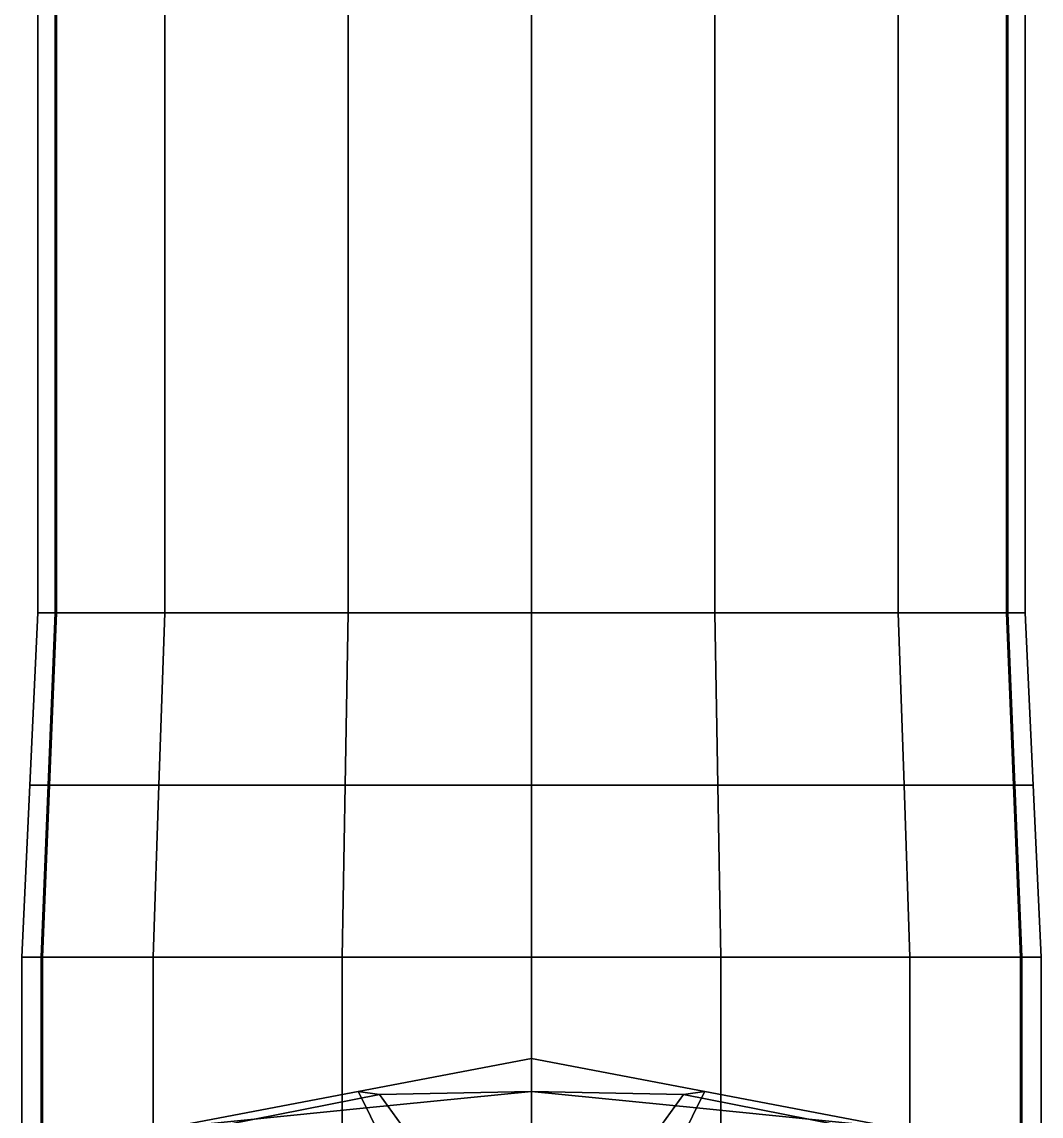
# Model space of a CAD drawing. Header units: metres. Extents: x -1.6 to 1.6, y -18.1 to 25.5.
# Drawn here: x -0.863 to 0.863, y -14.395 to -12.542 of the extents above; entities that cross this region are included whole.
import ezdxf

# ---------------------------------------------------------------- set-up
doc = ezdxf.new("R2010")
doc.units = ezdxf.units.M

msp = doc.modelspace()

# ---------------------------------------------------------------- linework, layer by layer
at = {"color": 0}
for points in [[(-0.279751, -14.381267, -0.019763), (0, -14.353329, -0.024441), (0, -14.297444, 0.13824), (-0.293755, -14.353329, 0.13824)], [(-0.257434, -14.358458, 0.26936), (-0.293755, -14.353329, 0.13824), (0, -14.297444, 0.13824), (0, -14.353329, 0.265077)], [(0, -14.353329, -0.024441), (0.279751, -14.381267, -0.019763), (0.293755, -14.353329, 0.13824), (0, -14.297444, 0.13824)], [(0.293755, -14.353329, 0.13824), (0.257434, -14.358458, 0.26936), (0, -14.353329, 0.265077), (0, -14.297444, 0.13824)], [(-0.279751, -14.381267, -0.019763), (-0.293755, -14.353329, 0.13824), (-0.58751, -14.409205, 0.13824), (-0.559503, -14.409205, -0.015085)], [(-0.257434, -14.358458, 0.26936), (-0.514867, -14.409205, 0.273643), (-0.58751, -14.409205, 0.13824), (-0.293755, -14.353329, 0.13824)], [(-0.257434, -14.358458, 0.26936), (-0.221112, -14.409205, 0.40048), (-0.442225, -14.409205, 0.409046), (-0.514867, -14.409205, 0.273643)], [(-0.279751, -14.381267, -0.019763), (-0.265748, -14.409205, -0.177765), (0, -14.409205, -0.187121), (0, -14.353329, -0.024441)], [(-0.257434, -14.358458, 0.26936), (0, -14.353329, 0.265077), (0, -14.409205, 0.391914), (-0.221112, -14.409205, 0.40048)], [(0.265748, -14.409205, -0.177765), (0.279751, -14.381267, -0.019763), (0, -14.353329, -0.024441), (0, -14.409205, -0.187121)], [(0, -14.353329, 0.265077), (0.257434, -14.358458, 0.26936), (0.221112, -14.409205, 0.40048), (0, -14.409205, 0.391914)], [(0.221112, -14.409205, 0.40048), (0.257434, -14.358458, 0.26936), (0.514867, -14.409205, 0.273643), (0.442225, -14.409205, 0.409046)], [(0.514867, -14.409205, 0.273643), (0.257434, -14.358458, 0.26936), (0.293755, -14.353329, 0.13824), (0.58751, -14.409205, 0.13824)], [(0.293755, -14.353329, 0.13824), (0.279751, -14.381267, -0.019763), (0.559503, -14.409205, -0.015085), (0.58751, -14.409205, 0.13824)], [(-0.279751, -14.381267, -0.019763), (-0.559503, -14.409205, -0.015085), (-0.531496, -14.409205, -0.16841), (-0.265748, -14.409205, -0.177765)], [(0.559503, -14.409205, -0.015085), (0.279751, -14.381267, -0.019763), (0.265748, -14.409205, -0.177765), (0.531496, -14.409205, -0.16841)]]:
    msp.add_3dface(points, dxfattribs=at)
at = {"layer": '1', "color": 0}
for points in [[(-0.836243, -11.785466, 0.141638), (-0.836243, -13.542756, 0.141639), (-0.807101, -13.542756, -0.148189), (-0.807102, -11.785466, -0.148189)], [(-0.805054, -11.785466, 0.360796), (-0.805053, -13.542756, 0.360795), (-0.836243, -13.542756, 0.141639), (-0.836243, -11.785466, 0.141638)], [(-0.807102, -11.785466, -0.148189), (-0.807101, -13.542756, -0.148189), (-0.621044, -13.542756, -0.358895), (-0.621045, -11.785466, -0.358896)], [(-0.621045, -11.785466, 0.588054), (-0.621044, -13.542756, 0.588053), (-0.805053, -13.542756, 0.360795), (-0.805054, -11.785466, 0.360796)], [(-0.621045, -11.785466, -0.358896), (-0.621044, -13.542756, -0.358895), (-0.310522, -13.542756, -0.449233), (-0.310523, -11.785466, -0.449234)], [(-0.310521, -11.785466, 0.783419), (-0.310522, -13.542756, 0.783419), (-0.621044, -13.542756, 0.588053), (-0.621045, -11.785466, 0.588054)], [(-0.310523, -11.785466, -0.449234), (-0.310522, -13.542756, -0.449233), (0, -13.542756, -0.460449), (-0.000001, -11.785466, -0.46045)], [(-0.000001, -11.785466, 0.803172), (0, -13.542756, 0.803171), (-0.310522, -13.542756, 0.783419), (-0.310521, -11.785466, 0.783419)], [(0.310522, -13.542756, -0.449233), (0.310523, -11.785466, -0.449234), (-0.000001, -11.785466, -0.46045), (0, -13.542756, -0.460449)], [(0, -13.542756, 0.803171), (-0.000001, -11.785466, 0.803172), (0.310521, -11.785466, 0.783419), (0.310522, -13.542756, 0.783419)], [(0.310522, -13.542756, 0.783419), (0.310521, -11.785466, 0.783419), (0.621045, -11.785466, 0.588054), (0.621044, -13.542756, 0.588053)], [(0.621044, -13.542756, -0.358895), (0.621045, -11.785466, -0.358896), (0.310523, -11.785466, -0.449234), (0.310522, -13.542756, -0.449233)], [(0.807101, -13.542756, -0.148189), (0.807102, -11.785466, -0.148189), (0.621045, -11.785466, -0.358896), (0.621044, -13.542756, -0.358895)], [(0.621044, -13.542756, 0.588053), (0.621045, -11.785466, 0.588054), (0.805054, -11.785466, 0.360796), (0.805053, -13.542756, 0.360795)], [(0.805053, -13.542756, 0.360795), (0.805054, -11.785466, 0.360796), (0.836243, -11.785466, 0.141638), (0.836243, -13.542756, 0.141639)], [(0.836243, -13.542756, 0.141639), (0.836243, -11.785466, 0.141638), (0.807102, -11.785466, -0.148189), (0.807101, -13.542756, -0.148189)], [(-0.818972, -13.834434, -0.148189), (-0.807101, -13.542756, -0.148189), (-0.836243, -13.542756, 0.141639), (-0.849867, -13.834434, 0.141639)], [(-0.816923, -13.834434, 0.360795), (-0.849867, -13.834434, 0.141639), (-0.836243, -13.542756, 0.141639), (-0.805053, -13.542756, 0.360795)], [(-0.818972, -13.834434, -0.148189), (-0.631162, -13.834434, -0.358895), (-0.621044, -13.542756, -0.358895), (-0.807101, -13.542756, -0.148189)], [(-0.816923, -13.834434, 0.360795), (-0.805053, -13.542756, 0.360795), (-0.621044, -13.542756, 0.588053), (-0.631162, -13.834434, 0.588053)], [(-0.315581, -13.834434, -0.449233), (-0.310522, -13.542756, -0.449233), (-0.621044, -13.542756, -0.358895), (-0.631162, -13.834434, -0.358895)], [(-0.315581, -13.834434, 0.783419), (-0.631162, -13.834434, 0.588053), (-0.621044, -13.542756, 0.588053), (-0.310522, -13.542756, 0.783419)], [(0, -13.542756, -0.460449), (-0.310522, -13.542756, -0.449233), (-0.315581, -13.834434, -0.449233), (0, -13.834434, -0.460449)], [(-0.315581, -13.834434, 0.783419), (-0.310522, -13.542756, 0.783419), (0, -13.542756, 0.803171), (0, -13.834434, 0.803171)], [(0.310522, -13.542756, -0.449233), (0, -13.542756, -0.460449), (0, -13.834434, -0.460449), (0.315581, -13.834434, -0.449233)], [(0.310522, -13.542756, 0.783419), (0.315581, -13.834434, 0.783419), (0, -13.834434, 0.803171), (0, -13.542756, 0.803171)], [(0.310522, -13.542756, -0.449233), (0.315581, -13.834434, -0.449233), (0.631162, -13.834434, -0.358895), (0.621044, -13.542756, -0.358895)], [(0.631162, -13.834434, 0.588053), (0.315581, -13.834434, 0.783419), (0.310522, -13.542756, 0.783419), (0.621044, -13.542756, 0.588053)], [(0.631162, -13.834434, -0.358895), (0.818972, -13.834434, -0.148189), (0.807101, -13.542756, -0.148189), (0.621044, -13.542756, -0.358895)], [(0.805053, -13.542756, 0.360795), (0.816923, -13.834434, 0.360795), (0.631162, -13.834434, 0.588053), (0.621044, -13.542756, 0.588053)], [(0.849867, -13.834434, 0.141639), (0.816923, -13.834434, 0.360795), (0.805053, -13.542756, 0.360795), (0.836243, -13.542756, 0.141639)], [(0.807101, -13.542756, -0.148189), (0.818972, -13.834434, -0.148189), (0.849867, -13.834434, 0.141639), (0.836243, -13.542756, 0.141639)], [(-0.818972, -13.834434, -0.148189), (-0.849867, -13.834434, 0.141639), (-0.86349, -14.126109, 0.141639), (-0.830843, -14.126109, -0.148189)], [(-0.816923, -13.834434, 0.360795), (-0.828794, -14.126109, 0.360795), (-0.86349, -14.126109, 0.141639), (-0.849867, -13.834434, 0.141639)], [(-0.818972, -13.834434, -0.148189), (-0.830843, -14.126109, -0.148189), (-0.64128, -14.126109, -0.358895), (-0.631162, -13.834434, -0.358895)], [(-0.816923, -13.834434, 0.360795), (-0.631162, -13.834434, 0.588053), (-0.64128, -14.126109, 0.588053), (-0.828794, -14.126109, 0.360795)], [(-0.315581, -13.834434, -0.449233), (-0.631162, -13.834434, -0.358895), (-0.64128, -14.126109, -0.358895), (-0.32064, -14.126109, -0.449233)], [(-0.315581, -13.834434, 0.783419), (-0.32064, -14.126109, 0.783419), (-0.64128, -14.126109, 0.588053), (-0.631162, -13.834434, 0.588053)], [(-0.315581, -13.834434, -0.449233), (-0.32064, -14.126109, -0.449233), (0, -14.126109, -0.460449), (0, -13.834434, -0.460449)], [(0, -14.126109, 0.803171), (-0.32064, -14.126109, 0.783419), (-0.315581, -13.834434, 0.783419), (0, -13.834434, 0.803171)], [(0.32064, -14.126109, -0.449233), (0.315581, -13.834434, -0.449233), (0, -13.834434, -0.460449), (0, -14.126109, -0.460449)], [(0.32064, -14.126109, 0.783419), (0, -14.126109, 0.803171), (0, -13.834434, 0.803171), (0.315581, -13.834434, 0.783419)], [(0.631162, -13.834434, -0.358895), (0.315581, -13.834434, -0.449233), (0.32064, -14.126109, -0.449233), (0.64128, -14.126109, -0.358895)], [(0.32064, -14.126109, 0.783419), (0.315581, -13.834434, 0.783419), (0.631162, -13.834434, 0.588053), (0.64128, -14.126109, 0.588053)], [(0.830843, -14.126109, -0.148189), (0.818972, -13.834434, -0.148189), (0.631162, -13.834434, -0.358895), (0.64128, -14.126109, -0.358895)], [(0.631162, -13.834434, 0.588053), (0.816923, -13.834434, 0.360795), (0.828794, -14.126109, 0.360795), (0.64128, -14.126109, 0.588053)], [(0.828794, -14.126109, 0.360795), (0.816923, -13.834434, 0.360795), (0.849867, -13.834434, 0.141639), (0.86349, -14.126109, 0.141639)], [(0.849867, -13.834434, 0.141639), (0.818972, -13.834434, -0.148189), (0.830843, -14.126109, -0.148189), (0.86349, -14.126109, 0.141639)], [(-0.828794, -14.415935, 0.360795), (-0.86349, -14.415935, 0.141639), (-0.86349, -14.126109, 0.141639), (-0.828794, -14.126109, 0.360795)], [(-0.830843, -14.415935, -0.148189), (-0.830843, -14.126109, -0.148189), (-0.86349, -14.126109, 0.141639), (-0.86349, -14.415935, 0.141639)], [(-0.830843, -14.415935, -0.148189), (-0.64128, -14.415935, -0.358895), (-0.64128, -14.126109, -0.358895), (-0.830843, -14.126109, -0.148189)], [(-0.828794, -14.415935, 0.360795), (-0.828794, -14.126109, 0.360795), (-0.64128, -14.126109, 0.588053), (-0.64128, -14.415935, 0.588053)], [(-0.32064, -14.415935, -0.449233), (-0.32064, -14.126109, -0.449233), (-0.64128, -14.126109, -0.358895), (-0.64128, -14.415935, -0.358895)], [(-0.32064, -14.415935, 0.783419), (-0.64128, -14.415935, 0.588053), (-0.64128, -14.126109, 0.588053), (-0.32064, -14.126109, 0.783419)], [(0, -14.126109, -0.460449), (-0.32064, -14.126109, -0.449233), (-0.32064, -14.415935, -0.449233), (0, -14.415935, -0.460449)], [(-0.32064, -14.415935, 0.783419), (-0.32064, -14.126109, 0.783419), (0, -14.126109, 0.803171), (0, -14.415935, 0.803171)], [(0.32064, -14.126109, -0.449233), (0, -14.126109, -0.460449), (0, -14.415935, -0.460449), (0.32064, -14.415935, -0.449233)], [(0.32064, -14.126109, 0.783419), (0.32064, -14.415935, 0.783419), (0, -14.415935, 0.803171), (0, -14.126109, 0.803171)], [(0.32064, -14.126109, -0.449233), (0.32064, -14.415935, -0.449233), (0.64128, -14.415935, -0.358895), (0.64128, -14.126109, -0.358895)], [(0.64128, -14.415935, 0.588053), (0.32064, -14.415935, 0.783419), (0.32064, -14.126109, 0.783419), (0.64128, -14.126109, 0.588053)], [(0.828794, -14.126109, 0.360795), (0.828794, -14.415935, 0.360795), (0.64128, -14.415935, 0.588053), (0.64128, -14.126109, 0.588053)], [(0.64128, -14.415935, -0.358895), (0.830843, -14.415935, -0.148189), (0.830843, -14.126109, -0.148189), (0.64128, -14.126109, -0.358895)], [(0.86349, -14.415935, 0.141639), (0.828794, -14.415935, 0.360795), (0.828794, -14.126109, 0.360795), (0.86349, -14.126109, 0.141639)], [(0.830843, -14.126109, -0.148189), (0.830843, -14.415935, -0.148189), (0.86349, -14.415935, 0.141639), (0.86349, -14.126109, 0.141639)]]:
    msp.add_3dface(points, dxfattribs=at)

doc.saveas('drawing.dxf')
